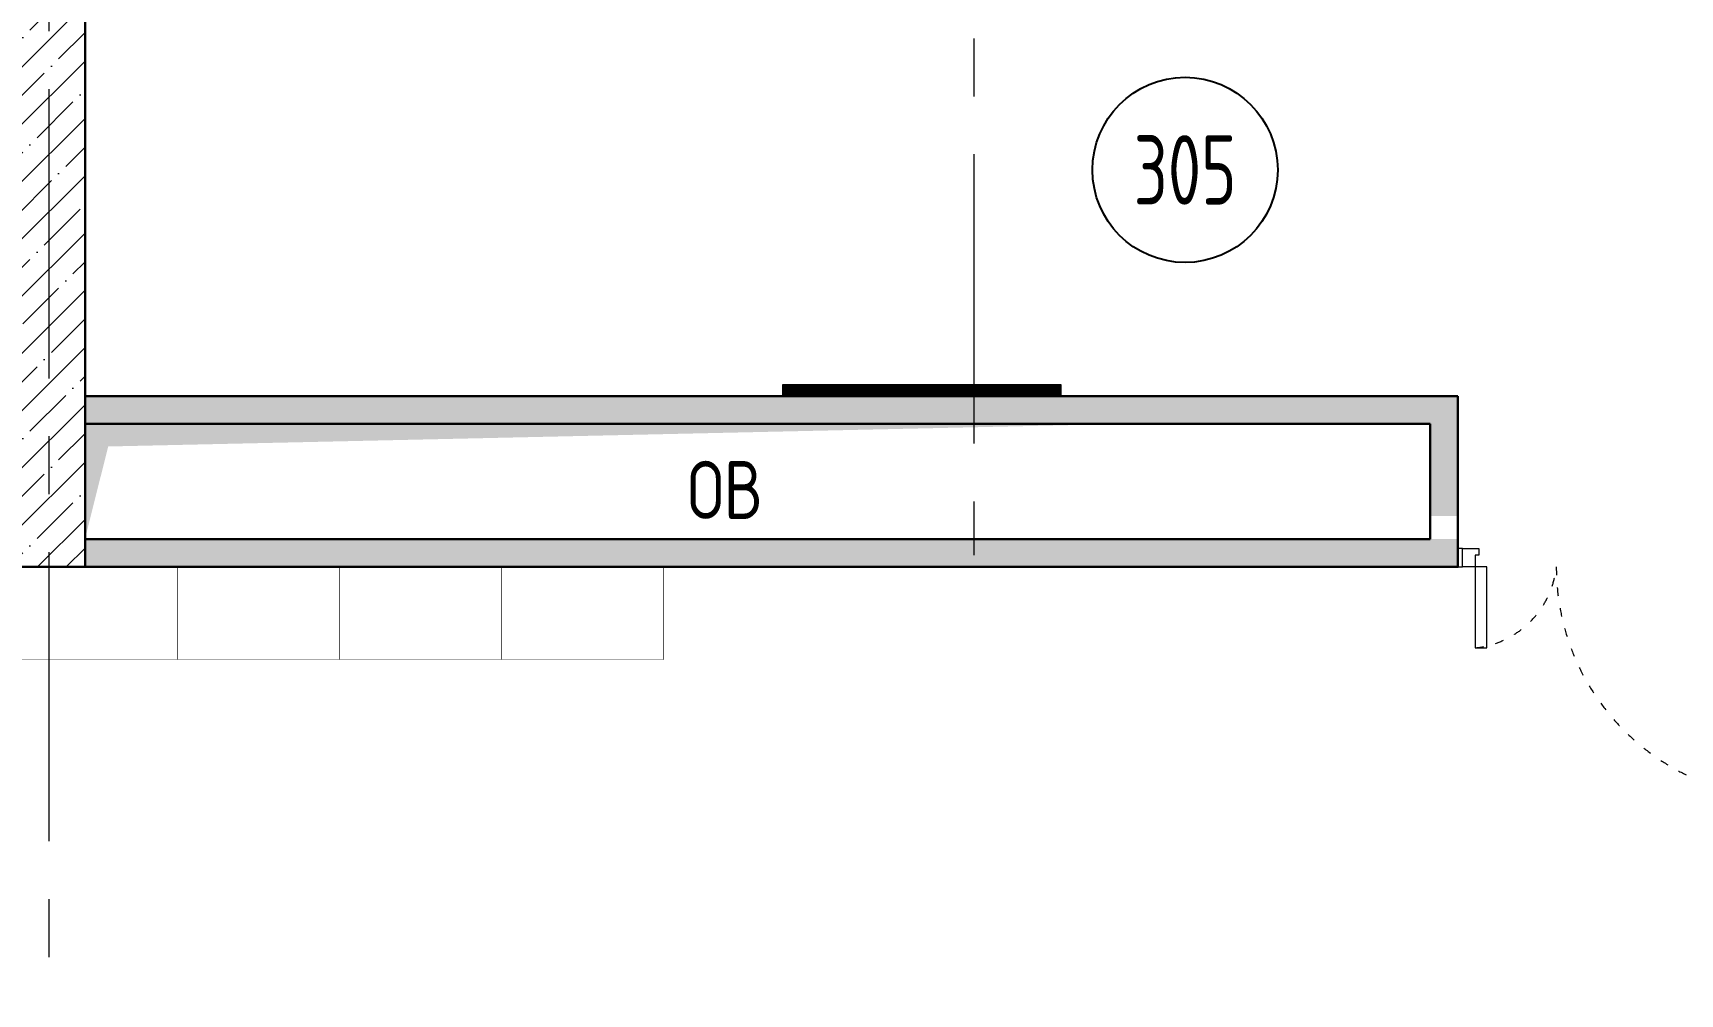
# Model space of a CAD drawing. Header units: millimetres. Extents: x -13407 to 95998, y -2611 to 109495.
# Drawn here: x 25505 to 32621, y 21529 to 25682 of the extents above; entities that cross this region are included whole.
import ezdxf
from ezdxf.enums import TextEntityAlignment as Align

# ---------------------------------------------------------------- set-up
doc = ezdxf.new("R2010")
doc.units = ezdxf.units.MM
for name, pattern in [('ACAD_ISO03W100', [30, 12, -18]), ('ADSK_Скрыто', [6, 3, -3]), ('CENTER', [2, 1.25, -0.25, 0.25, -0.25])]:
    doc.linetypes.add(name, pattern=pattern)
for name, color, linetype, lineweight in [('АР_Двери', 5, 'Continuous', 18), ('АР_Маркер экспликации', 239, 'Continuous', 13), ('АР_Номер помещения', 1, 'Continuous', 25), ('АР_Оси', 193, 'Continuous', 9), ('АР_Перегородки газоблок', 165, 'Continuous', 30), ('АР_Перегородки газоблок_Штрих', 165, 'Continuous', 5), ('АР_Помещения_площадь', 19, 'Continuous', 9), ('АР_Сущ Несущая стена', 202, 'Continuous', 30), ('АР_Штриховка монолит', 250, 'Continuous', 9), ('Спринклеры', 7, 'Continuous', 18), ('ТХ_мебель передв', 250, 'Continuous', 13), ('ТХ_ОСНОВНОЙ', 103, 'Continuous', 25)]:
    doc.layers.add(name, color=color, linetype=linetype, lineweight=lineweight)
doc.layers.add('АР_Отверстия', color=251, linetype='Continuous')
doc.styles.add('ICOCPEUR', font='isocpeur.ttf')
doc.styles.add('ISOCPEUR', font='isocpeur.ttf', dxfattribs={"width": 0.7})
doc.styles.get("Standard").update_dxf_attribs({"font": 'arial.ttf'})

# ---------------------------------------------------------------- blocks, each defined once
blk = doc.blocks.new('Полуторная_на лестницу')
at = {"color": 253}
for points in [[(75, 80), (75, 1080), (124.9, 1080), (124.9, 80)], [(1375.1, 430), (1375.1, 80), (1425, 80), (1425, 430)]]:
    blk.add_lwpolyline(points, close=True, dxfattribs=at)
for points in [[(0, 0), (0, 80), (20, 80), (20, 0), (0, 0)], [(20, 80), (20, 0), (90, 0), (90, 30), (75, 30), (75, 80), (20, 80)], [(1480, 80), (1480, 0), (1410, 0), (1410, 30), (1425, 30), (1425, 80), (1480, 80)], [(1500, 0), (1500, 80), (1480, 80), (1480, 0), (1500, 0)]]:
    blk.add_lwpolyline(points, dxfattribs=at)
at = {"color": 253, "linetype": 'ACAD_ISO03W100', "ltscale": 3}
for centre, radius, start, end in [((75, 80), 1000, 0, 90), ((1465.4, 39.6), 392.5, 95.90754, 174.09246)]:
    blk.add_arc(centre, radius, start, end, dxfattribs=at)
blk = doc.blocks.new('*U316')
at = {"layer": 'АР_Номер помещения', "color": 253}
blk.add_circle((2179.2, -6952.8), 400, dxfattribs=at)
at = {"layer": 'АР_Номер помещения', "color": 253, "style": 'ISOCPEUR', "width": 0.7}
blk.add_attdef('НОМЕР_ПОМЕЩЕНИЯ', text='', height=300, dxfattribs=at).set_placement((2179.2, -6952.8), align=Align.MIDDLE_CENTER)
at = {"layer": 'АР_Помещения_площадь', "color": 253, "lineweight": 30, "width": 0.7, "flags": 104}
blk.add_attdef('ИМЯ_ПОМЕЩЕНИЯ', text='', height=100, dxfattribs=at).set_placement((157.6, 1217.1), align=Align.MIDDLE_CENTER)
blk = doc.blocks.new('A$C3da1b1ea')
at = {"color": 253, "lineweight": 0}
blk.add_lwpolyline([(0, 0), (50, 0), (50, -1200), (0, -1200), (0, 0)], dxfattribs=at)
blk = doc.blocks.new('У101')
at = {"layer": 'ТХ_мебель передв', "color": 253, "const_width": 2}
blk.add_lwpolyline([(341447.9, -227857.8), (342147.9, -227857.8), (342147.9, -228257.8), (341447.9, -228257.8)], close=True, dxfattribs=at)

msp = doc.modelspace()

# ---------------------------------------------------------------- hatches: boundary and pattern name
at = {"layer": 'АР_Перегородки газоблок_Штрих', "ltscale": 100}
h = msp.add_hatch(dxfattribs=at)
h.set_pattern_fill('AR-CONC', color=253, scale=30)
h.set_pattern_definition([(50, (-58072.46, -55105.68), (215.17805, -18.82564), [22.5, -247.5]), (355, (-58072.46, -55105.68), (-41.6254, 225.65764), [18, -198]), (100.45144, (-58054.53, -55107.25), (173.55265, 206.832), [19.12206, -210.34263]), (46.1842, (-58072.46, -55045.68), (320.1724, -49.6558), [33.75, -371.25]), (96.63564, (-58045.78, -55049.82), (280.3986, 292.2356), [28.6831, -315.5141]), (351.18416, (-58072.46, -55045.68), (280.3986, 292.2356), [27, -297]), (21, (-58042.46, -55060.68), (179.07212, -120.78567), [22.5, -247.5]), (326, (-58042.46, -55060.68), (72.9946, 217.545), [18, -198]), (71.45144, (-58027.54, -55070.75), (252.0667, 96.75935), [19.12206, -210.34263]), (37.5, (-58072.46, -55105.68), (3.647957, 99.868156), [0, -195.6, 0, -201, 0, -198.75]), (7.5, (-58072.46, -55105.68), (78.92086, 118.32351), [0, -114.6, 0, -191.1, 0, -75.75]), (327.5, (-58139.36, -55105.68), (160.14673, -6.76646), [0, -75, 0, -234, 0, -310.5]), (317.5, (-58169.36, -55105.68), (174.95585, 30.0315), [0, -97.5, 0, -155.4, 0, -220.5])])
h.paths.add_polyline_path([(31661.3, 24112.8), (26145.9, 24112.8), (26145.9, 23992.8), (31541.3, 23992.8), (31541.3, 23594.6), (31661.3, 23594.6)])
h.paths.add_polyline_path([(26145.9, 24112.8), (25730, 24112.8), (25730, 23992.8), (26145.9, 23992.8)])
h = msp.add_hatch(dxfattribs=at)
h.set_pattern_fill('AR-CONC', color=253, scale=30)
h.set_pattern_definition([(50, (-58072.46, -55205.68), (215.17805, -18.82564), [22.5, -247.5]), (355, (-58072.46, -55205.68), (-41.6254, 225.65764), [18, -198]), (100.45144, (-58054.53, -55207.25), (173.55265, 206.832), [19.12206, -210.34263]), (46.1842, (-58072.46, -55145.68), (320.1724, -49.6558), [33.75, -371.25]), (96.63564, (-58045.78, -55149.82), (280.3986, 292.2356), [28.6831, -315.5141]), (351.18416, (-58072.46, -55145.68), (280.3986, 292.2356), [27, -297]), (21, (-58042.46, -55160.68), (179.07212, -120.78567), [22.5, -247.5]), (326, (-58042.46, -55160.68), (72.9946, 217.545), [18, -198]), (71.45144, (-58027.54, -55170.75), (252.0667, 96.75935), [19.12206, -210.34263]), (37.5, (-58072.46, -55205.68), (3.647957, 99.868156), [0, -195.6, 0, -201, 0, -198.75]), (7.5, (-58072.46, -55205.68), (78.92086, 118.32351), [0, -114.6, 0, -191.1, 0, -75.75]), (327.5, (-58139.36, -55205.68), (160.14673, -6.76646), [0, -75, 0, -234, 0, -310.5]), (317.5, (-58169.36, -55205.68), (174.95585, 30.0315), [0, -97.5, 0, -155.4, 0, -220.5])])
h.paths.add_polyline_path([(31661.4, 23494.6), (25730, 23494.6), (25730, 23374.6), (31661.2, 23374.6)])
at = {"layer": 'АР_Штриховка монолит', "ltscale": 100}
h = msp.add_hatch(dxfattribs=at)
h.set_pattern_fill('ANSI35', color=253, scale=700)
h.set_pattern_definition([(45, (-948772.81, 121934.54), (-123.743687, 123.743687), []), (45, (-948649.07, 121934.54), (-123.743687, 123.743687), [218.75, -43.75, 0, -43.75])])
h.paths.add_polyline_path([(25730, 31145), (25430, 31145), (25430, 23374.6), (25730, 23374.6)])
at = {"layer": 'Спринклеры', "linetype": 'ADSK_Скрыто', "lineweight": 9}
msp.add_hatch(color=253, dxfattribs=at).paths.add_polyline_path([(25730, 23494.7), (25830, 23894.7), (30330, 23994.7), (25730, 23994.7)])

# ---------------------------------------------------------------- linework, layer by layer
at = {"layer": 'АР_Оси', "color": 253, "linetype": 'CENTER', "ltscale": 1000}
for p, q in [((29569.9, 79157.5), (29569.9, 23425.1)), ((25575, -1811.3), (25575, 32496.2))]:
    msp.add_line(p, q, dxfattribs=at)
at = {"layer": 'АР_Перегородки газоблок', "color": 253, "ltscale": 100}
msp.add_line((31541.3, 23494.6), (31541.3, 23992.8), dxfattribs=at)
for points in [[(31661.3, 24112.8), (31661.3, 23374.6), (25730, 23374.6)], [(25730, 24112.8), (31661.3, 24112.8)], [(31541.3, 23992.8), (25730, 23992.8)], [(31541.3, 23494.6), (25730, 23494.6)]]:
    msp.add_lwpolyline(points, dxfattribs=at)
at = {"layer": 'АР_Сущ Несущая стена', "color": 253, "ltscale": 100}
for p in [(25730, 31145), (25430, 23374.6)]:
    msp.add_line(p, (25730, 23374.6), dxfattribs=at)
at = {"layer": 'ТХ_мебель передв', "color": 253, "const_width": 50}
msp.add_lwpolyline([(29945.1, 24137.8), (28745.1, 24137.8)], dxfattribs=at)

# ---------------------------------------------------------------- block references
at = {"layer": 'АР_Двери', "color": 253, "rotation": 180}
msp.add_blockref('Полуторная_на лестницу', (33161.3, 23454.6), dxfattribs=at)
at = {"layer": 'АР_Маркер экспликации', "color": 253}
ref = msp.add_blockref('*U316', (28303.3, 32042.6), dxfattribs=at)
ref.add_attrib('НОМЕР_ПОМЕЩЕНИЯ', '305', dxfattribs={"layer": 'АР_Номер помещения', "color": 253, "height": 300, "style": 'ISOCPEUR', "width": 0.7}).set_placement((30482.5, 25089.8), align=Align.MIDDLE_CENTER)
at = {"layer": 'ТХ_мебель передв', "color": 253, "lineweight": 0, "rotation": 90}
msp.add_blockref('A$C3da1b1ea', (28745.1, 24112.8), dxfattribs=at)
at = {"layer": 'ТХ_ОСНОВНОЙ', "color": 253}
for p in [(-316017.9, 251232.4), (-315317.9, 251232.4), (-314617.9, 251232.4), (-313917.9, 251232.4)]:
    msp.add_blockref('У101', p, dxfattribs=at)

# ---------------------------------------------------------------- texts
at = {"layer": 'АР_Отверстия', "color": 253, "ltscale": 100, "insert": (28495, 23706.9), "char_height": 250, "attachment_point": 5, "line_spacing_factor": 0.7, "style": 'ICOCPEUR'}
msp.add_mtext('\\A1;{\\W0.8;ОВ}', dxfattribs=at)

doc.saveas('drawing.dxf')
